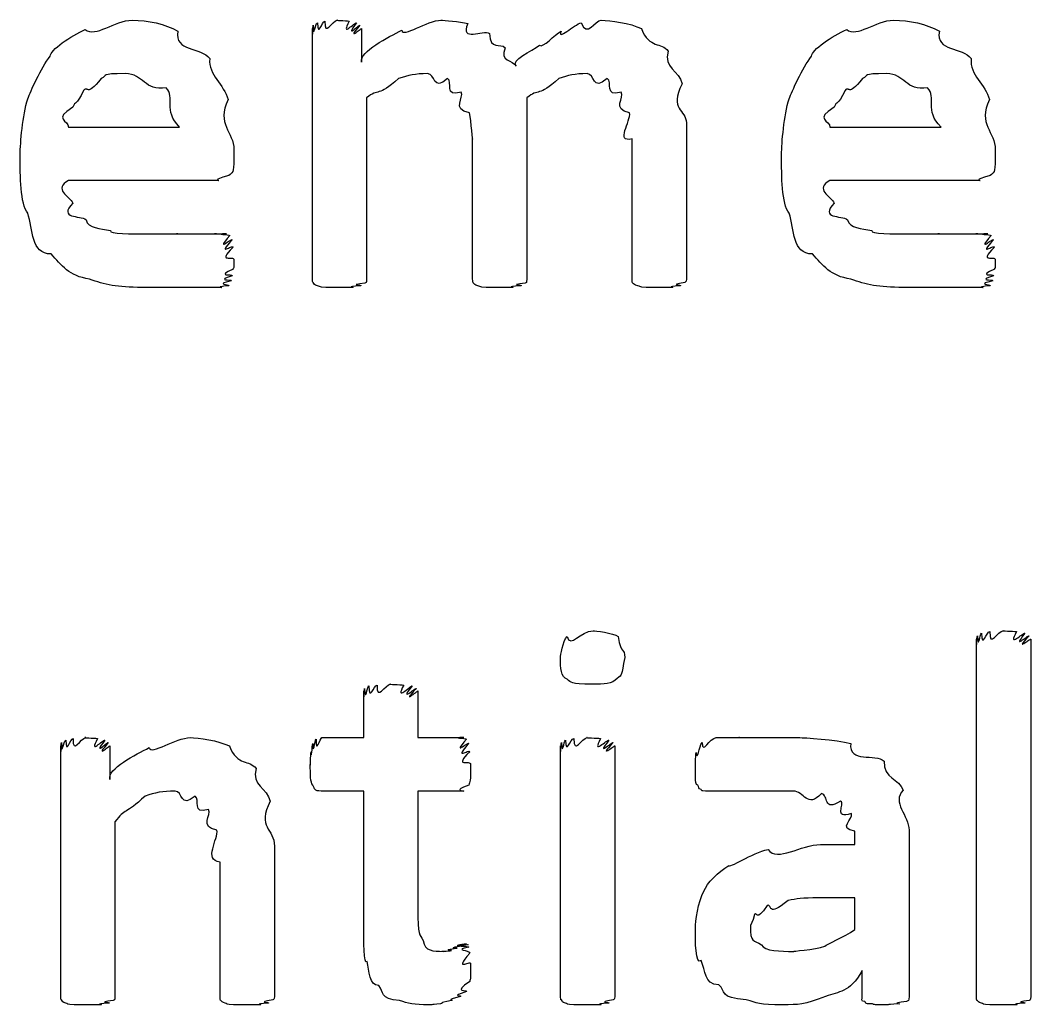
# Model space of a CAD drawing. Header units: millimetres. Extents: x 0 to 216, y 0 to 279.
# Drawn here: x 32.75 to 39.43, y 62.39 to 68.89 of the extents above; entities that cross this region are included whole.
import ezdxf

# ---------------------------------------------------------------- set-up
doc = ezdxf.new("R2010")
doc.units = ezdxf.units.MM
doc.layers.get('0').update_dxf_attribs({"linetype": 'CONTINUOUS'})

msp = doc.modelspace()

# ---------------------------------------------------------------- linework, layer by layer
at = {"color": 0}
for p, q in [((34.6838, 67.1766), (34.6838, 68.8301)), ((35.0091, 68.8301), (35.0091, 68.6096)), ((35.0421, 68.3729), (35.0421, 67.1766)), ((36.1005, 68.3729), (36.1005, 67.1766)), ((37.1531, 68.2075), (37.1531, 67.1766)), ((33.0743, 68.18), (33.8074, 68.18)), ((38.1014, 68.18), (38.8345, 68.18)), ((35.742, 67.1766), (35.742, 68.1027)), ((36.7951, 67.1766), (36.7951, 68.1027)), ((34.1657, 68.0311), (34.1657, 67.9704)), ((39.1929, 68.0311), (39.1929, 67.9704)), ((34.061, 67.8272), (33.0743, 67.8272)), ((39.0881, 67.8272), (38.1014, 67.8272)), ((39.0687, 62.4403), (39.0687, 64.7996)), ((39.4272, 64.7996), (39.4272, 62.4403)), ((36.7467, 64.6783), (36.7467, 64.6783)), ((35.0228, 64.1491), (35.0228, 64.4578)), ((35.3811, 64.4578), (35.3811, 64.1491)), ((34.7472, 64.1491), (35.0228, 64.1491)), ((35.3811, 64.1491), (35.6842, 64.1491)), ((33.0219, 62.4403), (33.0219, 64.0941)), ((33.3471, 64.0941), (33.3471, 63.8736)), ((36.3224, 62.4403), (36.3224, 64.0941)), ((36.6808, 64.0941), (36.6808, 62.4403)), ((35.0228, 63.7963), (34.7417, 63.7963)), ((35.0228, 62.9035), (35.0228, 63.7963)), ((35.6842, 63.7963), (35.3811, 63.7963)), ((35.3811, 63.7963), (35.3811, 63.0245)), ((33.3802, 63.5924), (33.3802, 62.4403)), ((38.2655, 63.4436), (38.2655, 63.5317)), ((38.6235, 63.537), (38.6235, 62.4403)), ((34.4331, 63.4326), (34.4331, 62.4403)), ((38.0393, 63.4436), (38.2655, 63.4436)), ((34.0747, 62.4403), (34.0747, 63.3278)), ((38.2655, 63.0908), (38.0284, 63.0908)), ((38.2655, 62.8812), (38.2655, 63.0908)), ((35.7283, 62.6551), (35.7283, 62.6551)), ((38.3148, 62.4403), (38.3148, 62.611))]:
    msp.add_line(p, q, dxfattribs=at)
for points in [[(33.1845, 68.8248), (33.2507, 68.767), (33.3788, 68.8855), (33.4932, 68.8855)], [(33.4932, 68.8855), (33.5993, 68.8855), (33.711, 68.8605), (33.7964, 68.8139)], [(34.6893, 68.8523), (34.6907, 68.7532), (34.7018, 68.8647), (34.7169, 68.8689)], [(34.7169, 68.8689), (34.7197, 68.7641), (34.7472, 68.8799), (34.7665, 68.8799)], [(34.7665, 68.8799), (34.761, 68.767), (34.8161, 68.8855), (34.8492, 68.8855)], [(34.8492, 68.8855), (34.823, 68.8855), (34.9043, 68.8827), (34.9264, 68.8799)], [(34.9264, 68.8799), (34.8671, 68.7641), (34.965, 68.8756), (34.976, 68.8689)], [(34.976, 68.8689), (34.8892, 68.7532), (34.9939, 68.859), (34.998, 68.8523)], [(35.2736, 68.8192), (35.2792, 68.767), (35.4446, 68.8855), (35.5328, 68.8855)], [(35.5328, 68.8855), (35.5505, 68.8855), (35.6567, 68.877), (35.7092, 68.8633)], [(35.7092, 68.8633), (35.6567, 68.738), (35.8112, 68.8262), (35.8525, 68.7973)], [(36.3266, 68.8139), (36.2934, 68.7447), (36.4148, 68.858), (36.4589, 68.8689)], [(36.4589, 68.8689), (36.4987, 68.767), (36.5471, 68.8855), (36.5912, 68.8855)], [(36.5912, 68.8855), (36.649, 68.8855), (36.7852, 68.8661), (36.8558, 68.8301)], [(38.2115, 68.8248), (38.2778, 68.767), (38.4059, 68.8855), (38.5202, 68.8855)], [(38.5202, 68.8855), (38.6263, 68.8855), (38.7382, 68.8605), (38.8235, 68.8139)], [(32.953, 68.6484), (32.9489, 68.6869), (33.0922, 68.7836), (33.1845, 68.8248)], [(33.7964, 68.8139), (33.7688, 68.676), (33.9507, 68.7091), (34.0058, 68.6319)], [(34.6838, 68.8301), (34.6838, 68.738), (34.6852, 68.8439), (34.6893, 68.8523)], [(34.998, 68.8523), (34.9002, 68.738), (35.0091, 68.8372), (35.0091, 68.8301)], [(35.0091, 68.6096), (34.9925, 68.6788), (35.1882, 68.7751), (35.2736, 68.8192)], [(35.8525, 68.7973), (35.8553, 68.6827), (35.9269, 68.7395), (35.9572, 68.7035)], [(36.183, 68.7201), (36.2052, 68.6978), (36.2825, 68.7917), (36.3266, 68.8139)], [(36.8558, 68.8301), (36.9108, 68.694), (36.988, 68.7433), (37.0321, 68.6816)], [(37.9801, 68.6484), (37.9758, 68.6869), (38.1194, 68.7836), (38.2115, 68.8248)], [(38.8235, 68.8139), (38.796, 68.676), (38.9777, 68.7091), (39.0331, 68.6319)], [(35.9572, 68.7035), (35.9145, 68.6096), (36.0094, 68.6262), (36.0288, 68.5821)], [(36.0288, 68.5821), (35.9876, 68.6209), (36.135, 68.6827), (36.183, 68.7201)], [(37.0321, 68.6816), (36.999, 68.5726), (37.1066, 68.5504), (37.1256, 68.4664)], [(32.8042, 68.3673), (32.8235, 68.4142), (32.8896, 68.5712), (32.953, 68.6484)], [(34.0058, 68.6319), (33.9962, 68.5214), (34.1009, 68.4636), (34.1271, 68.3616)], [(37.8312, 68.3673), (37.8506, 68.4142), (37.9166, 68.5712), (37.9801, 68.6484)], [(39.0331, 68.6319), (39.0232, 68.5214), (39.128, 68.4636), (39.1541, 68.3616)], [(33.4491, 68.5327), (33.2755, 68.5327), (33.3361, 68.5214), (33.2893, 68.4996)], [(33.7192, 68.4389), (33.5732, 68.4142), (33.5704, 68.5327), (33.4491, 68.5327)], [(35.4446, 68.5327), (35.3631, 68.5327), (35.3176, 68.5214), (35.2516, 68.4996)], [(35.5769, 68.4996), (35.4775, 68.4142), (35.4954, 68.5327), (35.4446, 68.5327)], [(36.4973, 68.5327), (36.4173, 68.5327), (36.3721, 68.5214), (36.31, 68.4996)], [(36.6296, 68.4996), (36.5319, 68.4142), (36.5485, 68.5327), (36.4973, 68.5327)], [(38.4761, 68.5327), (38.3025, 68.5327), (38.3632, 68.5214), (38.3163, 68.4996)], [(38.7463, 68.4389), (38.6002, 68.4142), (38.5974, 68.5327), (38.4761, 68.5327)], [(33.2893, 68.4996), (33.1845, 68.374), (33.2066, 68.4555), (33.1735, 68.4223)], [(35.2516, 68.4996), (35.1166, 68.374), (35.1193, 68.4389), (35.0421, 68.3729)], [(35.6651, 68.4114), (35.5505, 68.374), (35.6126, 68.4802), (35.5769, 68.4996)], [(36.31, 68.4996), (36.1749, 68.374), (36.1777, 68.4389), (36.1005, 68.3729)], [(36.7235, 68.4114), (36.6088, 68.374), (36.6695, 68.4802), (36.6296, 68.4996)], [(37.1256, 68.4664), (37.0346, 68.29), (37.1531, 68.2985), (37.1531, 68.2075)], [(38.3163, 68.4996), (38.2115, 68.374), (38.2337, 68.4555), (38.2005, 68.4223)], [(33.1735, 68.4223), (33.1211, 68.3122), (33.1198, 68.3563), (33.1018, 68.3122)], [(33.8074, 68.18), (33.6944, 68.29), (33.7812, 68.3754), (33.7192, 68.4389)], [(35.7202, 68.2734), (35.5988, 68.2971), (35.6898, 68.374), (35.6651, 68.4114)], [(36.7785, 68.2734), (36.6571, 68.2971), (36.7482, 68.374), (36.7235, 68.4114)], [(38.2005, 68.4223), (38.1483, 68.3122), (38.1469, 68.3563), (38.1289, 68.3122)], [(38.8345, 68.18), (38.7216, 68.29), (38.8084, 68.3754), (38.7463, 68.4389)], [(32.7546, 67.9979), (32.7546, 68.0766), (32.7711, 68.2569), (32.8042, 68.3673)], [(34.1271, 68.3616), (34.0472, 68.1976), (34.1657, 68.1482), (34.1657, 68.0311)], [(37.7818, 67.9979), (37.7818, 68.0766), (37.7984, 68.2569), (37.8312, 68.3673)], [(39.1541, 68.3616), (39.0744, 68.1976), (39.1929, 68.1482), (39.1929, 68.0311)], [(33.1018, 68.3122), (32.9668, 68.2265), (33.0743, 68.2265), (33.0743, 68.18)], [(35.742, 68.1027), (35.742, 68.0724), (35.7339, 68.2212), (35.7202, 68.2734)], [(36.7951, 68.1027), (36.6794, 68.0724), (36.7894, 68.2212), (36.7785, 68.2734)], [(38.1289, 68.3122), (37.9938, 68.2265), (38.1014, 68.2265), (38.1014, 68.18)], [(32.8042, 67.612), (32.7546, 67.6755), (32.7546, 67.8505), (32.7546, 67.9979)], [(37.8312, 67.612), (37.7818, 67.6755), (37.7818, 67.8505), (37.7818, 67.9979)], [(34.1657, 67.9704), (34.1657, 67.8713), (34.1547, 67.8822), (34.1326, 67.86)], [(39.1929, 67.9704), (39.1929, 67.8713), (39.1816, 67.8822), (39.1597, 67.86)], [(33.0743, 67.8272), (32.9668, 67.7718), (33.0825, 67.7224), (33.1018, 67.6783)], [(34.1326, 67.86), (34.0031, 67.8272), (34.0858, 67.8272), (34.061, 67.8272)], [(38.1014, 67.8272), (37.9938, 67.7718), (38.1095, 67.7224), (38.1289, 67.6783)], [(39.1597, 67.86), (39.0303, 67.8272), (39.1128, 67.8272), (39.0881, 67.8272)], [(33.1018, 67.6783), (33.004, 67.5693), (33.1487, 67.601), (33.19, 67.5679)], [(38.1289, 67.6783), (38.0312, 67.5693), (38.1758, 67.601), (38.2171, 67.5679)], [(32.9585, 67.3421), (32.8235, 67.3421), (32.84, 67.5047), (32.8042, 67.612)], [(37.9857, 67.3421), (37.8506, 67.3421), (37.8672, 67.5047), (37.8312, 67.612)], [(33.19, 67.5679), (33.2025, 67.5072), (33.2838, 67.5143), (33.3499, 67.4963)], [(38.2171, 67.5679), (38.2295, 67.5072), (38.311, 67.5143), (38.3769, 67.4963)], [(33.3499, 67.4963), (33.3347, 67.4744), (33.496, 67.4744), (33.5925, 67.4744)], [(33.5925, 67.4744), (33.6255, 67.4744), (33.7371, 67.4744), (33.7964, 67.4744)], [(33.7964, 67.4744), (33.7426, 67.4744), (33.9039, 67.4744), (33.9452, 67.4744)], [(33.9452, 67.4744), (33.9452, 67.4744), (34.0238, 67.4744), (34.0499, 67.4744)], [(34.0499, 67.4744), (34.0003, 67.4744), (34.1009, 67.4744), (34.1161, 67.4744)], [(34.1161, 67.4744), (34.0251, 67.4744), (34.134, 67.4702), (34.1381, 67.4631)], [(34.1381, 67.4631), (34.0362, 67.3446), (34.1505, 67.4494), (34.1547, 67.4356)], [(38.3769, 67.4963), (38.3618, 67.4744), (38.523, 67.4744), (38.6196, 67.4744)], [(38.6196, 67.4744), (38.6525, 67.4744), (38.7643, 67.4744), (38.8235, 67.4744)], [(38.8235, 67.4744), (38.7696, 67.4744), (38.9308, 67.4744), (38.9724, 67.4744)], [(38.9724, 67.4744), (38.9724, 67.4744), (39.0507, 67.4744), (39.0772, 67.4744)], [(39.0772, 67.4744), (39.0275, 67.4744), (39.128, 67.4744), (39.1432, 67.4744)], [(39.1432, 67.4744), (39.0521, 67.4744), (39.1612, 67.4702), (39.1654, 67.4631)], [(39.1654, 67.4631), (39.0631, 67.3446), (39.1777, 67.4494), (39.1816, 67.4356)], [(34.1547, 67.4356), (34.0444, 67.3199), (34.1602, 67.4081), (34.1602, 67.3862)], [(39.1816, 67.4356), (39.0715, 67.3199), (39.1873, 67.4081), (39.1873, 67.3862)], [(33.2121, 67.1766), (33.077, 67.1946), (33.0274, 67.2677), (32.9585, 67.3421)], [(34.1602, 67.3862), (34.0472, 67.2758), (34.1657, 67.3365), (34.1657, 67.3033)], [(38.2393, 67.1766), (38.1042, 67.1946), (38.0545, 67.2677), (37.9857, 67.3421)], [(39.1873, 67.3862), (39.0744, 67.2758), (39.1929, 67.3365), (39.1929, 67.3033)], [(34.1657, 67.3033), (34.1657, 67.2207), (34.1629, 67.2606), (34.1602, 67.2426)], [(39.1929, 67.3033), (39.1929, 67.2207), (39.1901, 67.2606), (39.1873, 67.2426)], [(34.1547, 67.1985), (34.0403, 67.1615), (34.1519, 67.1766), (34.1492, 67.1657)], [(34.1602, 67.2426), (34.0444, 67.1876), (34.1574, 67.2123), (34.1547, 67.1985)], [(39.1816, 67.1985), (39.0673, 67.1615), (39.1791, 67.1766), (39.1763, 67.1657)], [(39.1873, 67.2426), (39.0715, 67.1876), (39.1844, 67.2123), (39.1816, 67.1985)], [(33.5594, 67.1216), (33.394, 67.1216), (33.3113, 67.1393), (33.2121, 67.1766)], [(34.1326, 67.1326), (34.0224, 67.1216), (34.1106, 67.1216), (34.0775, 67.1216)], [(34.1492, 67.1657), (34.0334, 67.1393), (34.1395, 67.1435), (34.1326, 67.1326)], [(34.6893, 67.1544), (34.6838, 67.1505), (34.6838, 67.1682), (34.6838, 67.1766)], [(34.7169, 67.1326), (34.6949, 67.1354), (34.6963, 67.1463), (34.6893, 67.1544)], [(34.772, 67.1216), (34.7197, 67.1241), (34.7307, 67.1283), (34.7169, 67.1326)], [(35.0036, 67.1326), (34.885, 67.1241), (34.9732, 67.1241), (34.9484, 67.1216)], [(35.0311, 67.1491), (34.9112, 67.1354), (35.0173, 67.1393), (35.0036, 67.1326)], [(35.0421, 67.1766), (35.0394, 67.1463), (35.038, 67.1558), (35.0311, 67.1491)], [(35.7477, 67.1491), (35.742, 67.1463), (35.742, 67.1657), (35.742, 67.1766)], [(35.7752, 67.1326), (35.7533, 67.1354), (35.7547, 67.1449), (35.7477, 67.1491)], [(35.8302, 67.1216), (35.778, 67.1241), (35.789, 67.1283), (35.7752, 67.1326)], [(36.062, 67.1326), (35.9406, 67.1241), (36.0288, 67.1241), (36.0066, 67.1216)], [(36.0895, 67.1491), (35.9696, 67.1354), (36.0758, 67.1393), (36.062, 67.1326)], [(36.1005, 67.1766), (36.0976, 67.1463), (36.0962, 67.1558), (36.0895, 67.1491)], [(36.8004, 67.1491), (36.7965, 67.1463), (36.7951, 67.1657), (36.7951, 67.1766)], [(36.8335, 67.1326), (36.8074, 67.1354), (36.8074, 67.1449), (36.8004, 67.1491)], [(36.8886, 67.1216), (36.8363, 67.1241), (36.8473, 67.1283), (36.8335, 67.1326)], [(37.1147, 67.1326), (36.999, 67.1241), (37.0844, 67.1241), (37.0597, 67.1216)], [(37.1422, 67.1544), (37.0237, 67.1354), (37.1285, 67.1393), (37.1147, 67.1326)], [(37.1531, 67.1766), (37.1531, 67.1505), (37.1493, 67.1615), (37.1422, 67.1544)], [(38.5865, 67.1216), (38.421, 67.1216), (38.3385, 67.1393), (38.2393, 67.1766)], [(39.1597, 67.1326), (39.0493, 67.1216), (39.1375, 67.1216), (39.1047, 67.1216)], [(39.1763, 67.1657), (39.0606, 67.1393), (39.1664, 67.1435), (39.1597, 67.1326)], [(33.7743, 67.1216), (33.6035, 67.1216), (33.6366, 67.1216), (33.5594, 67.1216)], [(33.9507, 67.1216), (33.8529, 67.1216), (33.8405, 67.1216), (33.7743, 67.1216)], [(34.0775, 67.1216), (33.9562, 67.1216), (34.0017, 67.1216), (33.9507, 67.1216)], [(34.8602, 67.1216), (34.7679, 67.1216), (34.7968, 67.1216), (34.772, 67.1216)], [(34.9484, 67.1216), (34.8382, 67.1216), (34.8961, 67.1216), (34.8602, 67.1216)], [(35.9184, 67.1216), (35.8263, 67.1216), (35.8553, 67.1216), (35.8302, 67.1216)], [(36.0066, 67.1216), (35.8965, 67.1216), (35.9544, 67.1216), (35.9184, 67.1216)], [(36.9768, 67.1216), (36.8804, 67.1216), (36.9108, 67.1216), (36.8886, 67.1216)], [(37.0597, 67.1216), (36.9506, 67.1216), (37.0099, 67.1216), (36.9768, 67.1216)], [(38.8013, 67.1216), (38.6306, 67.1216), (38.6637, 67.1216), (38.5865, 67.1216)], [(38.9777, 67.1216), (38.88, 67.1216), (38.8676, 67.1216), (38.8013, 67.1216)], [(39.1047, 67.1216), (38.9834, 67.1216), (39.0289, 67.1216), (38.9777, 67.1216)], [(36.3224, 64.6783), (36.3224, 64.685), (36.3361, 64.7898), (36.3664, 64.8159)], [(36.3664, 64.8159), (36.3844, 64.7361), (36.4561, 64.8547), (36.5372, 64.8547)], [(36.5372, 64.8547), (36.5457, 64.8547), (36.6723, 64.8409), (36.7026, 64.8159)], [(36.7026, 64.8159), (36.7221, 64.6892), (36.7467, 64.7471), (36.7467, 64.6783)], [(39.0687, 64.7996), (39.0687, 64.7072), (39.0701, 64.8134), (39.0744, 64.8215)], [(39.0744, 64.8215), (39.0797, 64.7224), (39.091, 64.8339), (39.1019, 64.8381)], [(39.1019, 64.8381), (39.1047, 64.7333), (39.135, 64.849), (39.1569, 64.849)], [(39.1569, 64.849), (39.1527, 64.7361), (39.212, 64.8547), (39.2451, 64.8547)], [(39.2451, 64.8547), (39.2232, 64.8547), (39.3114, 64.8518), (39.3333, 64.849)], [(39.3333, 64.849), (39.2698, 64.7333), (39.3774, 64.8451), (39.3883, 64.8381)], [(39.3883, 64.8381), (39.2963, 64.7224), (39.412, 64.8286), (39.4159, 64.8215)], [(39.4159, 64.8215), (39.3072, 64.7072), (39.4272, 64.8063), (39.4272, 64.7996)], [(36.3664, 64.5351), (36.3224, 64.5488), (36.3224, 64.6081), (36.3224, 64.6783)], [(36.7467, 64.6783), (36.7221, 64.5527), (36.7302, 64.5654), (36.697, 64.5403)], [(36.5319, 64.5019), (36.3802, 64.5019), (36.3954, 64.5128), (36.3664, 64.5351)], [(36.697, 64.5403), (36.66, 64.5019), (36.6116, 64.5019), (36.5319, 64.5019)], [(35.0228, 64.4578), (35.0228, 64.3587), (35.0242, 64.4659), (35.0284, 64.4744)], [(35.0284, 64.4744), (35.0339, 64.3724), (35.0449, 64.4867), (35.0559, 64.491)], [(35.0559, 64.491), (35.0587, 64.3805), (35.089, 64.4962), (35.111, 64.4962)], [(35.111, 64.4962), (35.1069, 64.3834), (35.1662, 64.5019), (35.1992, 64.5019)], [(35.1992, 64.5019), (35.1772, 64.5019), (35.2654, 64.4991), (35.2873, 64.4962)], [(35.2873, 64.4962), (35.2241, 64.3805), (35.3314, 64.4934), (35.3427, 64.491)], [(35.3427, 64.491), (35.2502, 64.3724), (35.366, 64.4811), (35.3702, 64.4744)], [(35.3702, 64.4744), (35.2612, 64.3587), (35.3811, 64.4606), (35.3811, 64.4578)], [(33.0274, 64.116), (33.0288, 64.0168), (33.0399, 64.1283), (33.055, 64.1325)], [(33.055, 64.1325), (33.0577, 64.0278), (33.0853, 64.1435), (33.1046, 64.1435)], [(33.1046, 64.1435), (33.0991, 64.0306), (33.1542, 64.1491), (33.1873, 64.1491)], [(33.1873, 64.1491), (33.1611, 64.1491), (33.2424, 64.1463), (33.2645, 64.1435)], [(33.2645, 64.1435), (33.2052, 64.0278), (33.303, 64.1396), (33.3141, 64.1325)], [(33.3141, 64.1325), (33.2273, 64.0168), (33.332, 64.123), (33.3361, 64.116)], [(33.6062, 64.0828), (33.6173, 64.0306), (33.784, 64.1491), (33.8763, 64.1491)], [(33.8763, 64.1491), (33.9287, 64.1491), (34.0651, 64.1297), (34.1354, 64.0941)], [(34.6866, 64.1103), (34.688, 64.0196), (34.7004, 64.1339), (34.7086, 64.1382)], [(34.7086, 64.1382), (34.7059, 64.0306), (34.7321, 64.1491), (34.7472, 64.1491)], [(35.6842, 64.1491), (35.5879, 64.1491), (35.6969, 64.1449), (35.7008, 64.1382)], [(35.7008, 64.1382), (35.5988, 64.0196), (35.7131, 64.1244), (35.7173, 64.1103)], [(36.328, 64.116), (36.3333, 64.0168), (36.3442, 64.1283), (36.3555, 64.1325)], [(36.3555, 64.1325), (36.3583, 64.0278), (36.3883, 64.1435), (36.4105, 64.1435)], [(36.4105, 64.1435), (36.4063, 64.0306), (36.4656, 64.1491), (36.4987, 64.1491)], [(36.4987, 64.1491), (36.4765, 64.1491), (36.5647, 64.1463), (36.5869, 64.1435)], [(36.5869, 64.1435), (36.5234, 64.0278), (36.631, 64.1396), (36.642, 64.1325)], [(36.642, 64.1325), (36.5495, 64.0168), (36.6656, 64.123), (36.6695, 64.116)], [(37.2565, 64.116), (37.2593, 64.0306), (37.3063, 64.1491), (37.3503, 64.1491)], [(37.3503, 64.1491), (37.3475, 64.1491), (37.4456, 64.1491), (37.5049, 64.1491)], [(37.5049, 64.1491), (37.4661, 64.1491), (37.6259, 64.1491), (37.6922, 64.1491)], [(37.6922, 64.1491), (37.7197, 64.1491), (37.8312, 64.1491), (37.9017, 64.1491)], [(37.9017, 64.1491), (37.9208, 64.1491), (38.1455, 64.1354), (38.2379, 64.1103)], [(33.0219, 64.0941), (33.0219, 64.0016), (33.0233, 64.1078), (33.0274, 64.116)], [(33.3361, 64.116), (33.2383, 64.0016), (33.3471, 64.1008), (33.3471, 64.0941)], [(33.3471, 63.8736), (33.3265, 63.9424), (33.5208, 64.0387), (33.6062, 64.0828)], [(34.1354, 64.0941), (34.1905, 63.9576), (34.2677, 64.0073), (34.3118, 63.9452)], [(34.6756, 64.0553), (34.677, 63.9907), (34.6825, 64.0955), (34.6866, 64.1103)], [(35.7173, 64.1103), (35.6073, 63.9907), (35.723, 64.0775), (35.723, 64.0553)], [(36.3224, 64.0941), (36.3224, 64.0016), (36.3238, 64.1078), (36.328, 64.116)], [(36.6695, 64.116), (36.5608, 64.0016), (36.6808, 64.1008), (36.6808, 64.0941)], [(37.2181, 64.05), (37.2237, 63.9865), (37.2375, 64.0941), (37.2565, 64.116)], [(38.2379, 64.1103), (38.2228, 63.9794), (38.403, 64.0457), (38.4584, 63.9946)], [(34.67, 63.9727), (34.67, 63.9466), (34.6715, 64.0334), (34.6756, 64.0553)], [(35.723, 64.0553), (35.6097, 63.9466), (35.7283, 64.0059), (35.7283, 63.9727)], [(37.2124, 63.9505), (37.2124, 63.9424), (37.2138, 64.0278), (37.2181, 64.05)], [(38.4584, 63.9946), (38.4542, 63.8761), (38.559, 63.8789), (38.5851, 63.8016)], [(34.3118, 63.9452), (34.2787, 63.8362), (34.3862, 63.8143), (34.4055, 63.73)], [(34.6866, 63.8348), (34.67, 63.8514), (34.67, 63.9092), (34.67, 63.9727)], [(35.7283, 63.9727), (35.7283, 63.8514), (35.7244, 63.8637), (35.7173, 63.8348)], [(37.2124, 63.8845), (37.2124, 63.8761), (37.2124, 63.9286), (37.2124, 63.9505)], [(37.229, 63.8348), (37.2152, 63.8362), (37.2152, 63.8651), (37.2124, 63.8845)], [(33.7771, 63.7963), (33.6944, 63.7963), (33.6448, 63.7854), (33.5787, 63.7632)], [(33.9094, 63.7632), (33.8116, 63.6778), (33.8281, 63.7963), (33.7771, 63.7963)], [(34.7417, 63.7963), (34.6949, 63.7963), (34.7004, 63.8087), (34.6866, 63.8348)], [(35.7173, 63.8348), (35.596, 63.7963), (35.6979, 63.7963), (35.6842, 63.7963)], [(37.2512, 63.8073), (37.2304, 63.8101), (37.236, 63.8238), (37.229, 63.8348)], [(37.2787, 63.7963), (37.2456, 63.7963), (37.2579, 63.7992), (37.2512, 63.8073)], [(37.3503, 63.7963), (37.2703, 63.7963), (37.2925, 63.7963), (37.2787, 63.7963)], [(37.4717, 63.7963), (37.3366, 63.7963), (37.3835, 63.7963), (37.3503, 63.7963)], [(37.6372, 63.7963), (37.55, 63.7963), (37.5186, 63.7963), (37.4717, 63.7963)], [(37.8576, 63.7963), (37.6784, 63.7963), (37.7031, 63.7963), (37.6372, 63.7963)], [(38.045, 63.7798), (37.9511, 63.6778), (37.9307, 63.7963), (37.8576, 63.7963)], [(38.5851, 63.8016), (38.505, 63.7219), (38.6235, 63.6365), (38.6235, 63.537)], [(33.5787, 63.7632), (33.4477, 63.6379), (33.4491, 63.6873), (33.3802, 63.5924)], [(33.9976, 63.675), (33.8846, 63.6379), (33.9452, 63.7438), (33.9094, 63.7632)], [(34.4055, 63.73), (34.3145, 63.5536), (34.4331, 63.5497), (34.4331, 63.4326)], [(38.1716, 63.73), (38.0531, 63.6556), (38.0958, 63.7688), (38.045, 63.7798)], [(38.2432, 63.6475), (38.1194, 63.6115), (38.2048, 63.7081), (38.1716, 63.73)], [(34.0527, 63.537), (33.9328, 63.5607), (34.0224, 63.6379), (33.9976, 63.675)], [(38.2655, 63.5317), (38.1497, 63.5455), (38.257, 63.6143), (38.2432, 63.6475)], [(34.0747, 63.3278), (33.959, 63.336), (34.0665, 63.4848), (34.0527, 63.537)], [(37.4329, 63.3056), (37.429, 63.2809), (37.5888, 63.3885), (37.6922, 63.4104)], [(37.6922, 63.4104), (37.7529, 63.325), (37.9099, 63.4436), (38.0393, 63.4436)], [(37.2678, 63.1349), (37.2897, 63.1899), (37.3627, 63.2615), (37.4329, 63.3056)], [(37.2124, 62.8922), (37.2124, 62.9324), (37.2304, 63.0647), (37.2678, 63.1349)], [(37.8245, 63.0742), (37.6823, 62.9543), (37.7225, 63.0548), (37.6865, 63.041)], [(38.0284, 63.0908), (37.9141, 63.0908), (37.8823, 63.0851), (37.8245, 63.0742)], [(35.3811, 63.0245), (35.3783, 62.8329), (35.3921, 62.8565), (35.4143, 62.8096)], [(37.6865, 63.041), (37.6093, 62.9253), (37.622, 63.0054), (37.604, 62.9804)], [(37.604, 62.9804), (37.5722, 62.877), (37.5765, 62.9324), (37.5765, 62.9035)], [(35.0449, 62.6717), (35.0228, 62.6413), (35.0228, 62.8153), (35.0228, 62.9035)], [(37.2512, 62.6773), (37.2124, 62.6413), (37.2124, 62.811), (37.2124, 62.8922)], [(37.5765, 62.9035), (37.5722, 62.7959), (37.5998, 62.811), (37.6481, 62.7821)], [(38.0668, 62.7712), (38.0792, 62.7849), (38.1952, 62.8329), (38.2655, 62.8812)], [(35.4143, 62.8096), (35.4266, 62.738), (35.4831, 62.738), (35.5466, 62.738)], [(35.5466, 62.738), (35.5106, 62.738), (35.5865, 62.7394), (35.6016, 62.7433)], [(35.6016, 62.7433), (35.541, 62.7489), (35.6291, 62.756), (35.6401, 62.7599)], [(35.6401, 62.7599), (35.5656, 62.7599), (35.6651, 62.7726), (35.6732, 62.7765)], [(35.6732, 62.7765), (35.585, 62.7712), (35.6926, 62.7874), (35.7008, 62.7874)], [(35.7008, 62.7874), (35.596, 62.7712), (35.7078, 62.7849), (35.7117, 62.7821)], [(35.7117, 62.7821), (35.603, 62.7669), (35.7173, 62.7765), (35.7173, 62.7655)], [(35.7173, 62.7655), (35.6073, 62.7489), (35.723, 62.7447), (35.723, 62.7271)], [(35.723, 62.7271), (35.6097, 62.5948), (35.7283, 62.6844), (35.7283, 62.6551)], [(37.6481, 62.7821), (37.6714, 62.738), (37.7705, 62.738), (37.8629, 62.738)], [(37.8629, 62.738), (37.8368, 62.738), (38.0037, 62.7489), (38.0668, 62.7712)], [(35.1221, 62.5119), (35.0559, 62.5133), (35.0628, 62.6085), (35.0449, 62.6717)], [(37.3669, 62.5175), (37.2678, 62.5175), (37.2801, 62.6138), (37.2512, 62.6773)], [(35.7283, 62.6551), (35.7283, 62.5175), (35.7258, 62.5683), (35.723, 62.5394)], [(38.3148, 62.611), (38.2266, 62.4582), (38.1607, 62.4762), (38.0725, 62.4403)], [(35.723, 62.5394), (35.603, 62.4582), (35.7117, 62.4872), (35.7008, 62.4734)], [(35.2599, 62.4127), (35.1248, 62.4251), (35.1579, 62.4678), (35.1221, 62.5119)], [(35.7008, 62.4734), (35.585, 62.4321), (35.6803, 62.4512), (35.6623, 62.4403)], [(37.549, 62.4184), (37.3669, 62.4293), (37.4177, 62.4734), (37.3669, 62.5175)], [(33.0274, 62.4184), (33.0219, 62.4141), (33.0219, 62.4321), (33.0219, 62.4403)], [(33.055, 62.3962), (33.0329, 62.399), (33.0343, 62.4099), (33.0274, 62.4184)], [(33.1101, 62.3852), (33.0577, 62.388), (33.0688, 62.3919), (33.055, 62.3962)], [(33.3416, 62.3962), (33.2231, 62.388), (33.3113, 62.388), (33.2865, 62.3852)], [(33.3692, 62.4127), (33.2493, 62.399), (33.3554, 62.4032), (33.3416, 62.3962)], [(33.3802, 62.4403), (33.3775, 62.4099), (33.3761, 62.4198), (33.3692, 62.4127)], [(34.0803, 62.4127), (34.0761, 62.4099), (34.0747, 62.4293), (34.0747, 62.4403)], [(34.1078, 62.3962), (34.0872, 62.399), (34.0872, 62.4085), (34.0803, 62.4127)], [(34.1629, 62.3852), (34.1133, 62.388), (34.1216, 62.3919), (34.1078, 62.3962)], [(34.3945, 62.3962), (34.2787, 62.388), (34.3642, 62.388), (34.3393, 62.3852)], [(34.422, 62.4184), (34.3035, 62.399), (34.4083, 62.4032), (34.3945, 62.3962)], [(34.4331, 62.4403), (34.4331, 62.4141), (34.4289, 62.4251), (34.422, 62.4184)], [(35.4528, 62.3852), (35.3536, 62.3852), (35.3148, 62.3933), (35.2599, 62.4127)], [(35.53, 62.3905), (35.4528, 62.3852), (35.4775, 62.3852), (35.4528, 62.3852)], [(35.6016, 62.4127), (35.5039, 62.3962), (35.5547, 62.3976), (35.53, 62.3905)], [(35.6623, 62.4403), (35.548, 62.4099), (35.6235, 62.4198), (35.6016, 62.4127)], [(36.328, 62.4184), (36.3224, 62.4141), (36.3224, 62.4321), (36.3224, 62.4403)], [(36.3555, 62.3962), (36.3333, 62.399), (36.3347, 62.4099), (36.328, 62.4184)], [(36.4105, 62.3852), (36.3583, 62.388), (36.3693, 62.3919), (36.3555, 62.3962)], [(36.642, 62.3962), (36.5234, 62.388), (36.6116, 62.388), (36.5869, 62.3852)], [(36.6695, 62.4184), (36.5495, 62.399), (36.6557, 62.4032), (36.642, 62.3962)], [(36.6808, 62.4403), (36.678, 62.4141), (36.6765, 62.4251), (36.6695, 62.4184)], [(37.7913, 62.3852), (37.6273, 62.3852), (37.622, 62.3962), (37.549, 62.4184)], [(38.0725, 62.4403), (37.9317, 62.3852), (37.8904, 62.3852), (37.7913, 62.3852)], [(38.3314, 62.4071), (38.2997, 62.4071), (38.3148, 62.4251), (38.3148, 62.4403)], [(38.3812, 62.3905), (38.3219, 62.3919), (38.3427, 62.399), (38.3314, 62.4071)], [(38.4694, 62.3852), (38.366, 62.3852), (38.403, 62.3866), (38.3812, 62.3905)], [(38.5576, 62.3905), (38.4433, 62.3852), (38.5092, 62.3852), (38.4694, 62.3852)], [(38.6073, 62.4071), (38.4831, 62.3919), (38.5794, 62.3933), (38.5576, 62.3905)], [(38.6235, 62.4403), (38.6235, 62.4071), (38.6182, 62.4141), (38.6073, 62.4071)], [(39.0744, 62.4127), (39.0687, 62.4099), (39.0687, 62.4293), (39.0687, 62.4403)], [(39.1019, 62.3962), (39.0797, 62.399), (39.0811, 62.4085), (39.0744, 62.4127)], [(39.1569, 62.3852), (39.1047, 62.388), (39.1156, 62.3919), (39.1019, 62.3962)], [(39.3883, 62.3962), (39.2698, 62.388), (39.358, 62.388), (39.3333, 62.3852)], [(39.4159, 62.4127), (39.2963, 62.399), (39.4021, 62.4032), (39.3883, 62.3962)], [(39.4272, 62.4403), (39.4243, 62.4099), (39.4229, 62.4198), (39.4159, 62.4127)], [(33.1983, 62.3852), (33.106, 62.3852), (33.1349, 62.3852), (33.1101, 62.3852)], [(33.2865, 62.3852), (33.1763, 62.3852), (33.2341, 62.3852), (33.1983, 62.3852)], [(34.2567, 62.3852), (34.1602, 62.3852), (34.1878, 62.3852), (34.1629, 62.3852)], [(34.3393, 62.3852), (34.2305, 62.3852), (34.2897, 62.3852), (34.2567, 62.3852)], [(36.4987, 62.3852), (36.4063, 62.3852), (36.4352, 62.3852), (36.4105, 62.3852)], [(36.5869, 62.3852), (36.4765, 62.3852), (36.5347, 62.3852), (36.4987, 62.3852)], [(39.2451, 62.3852), (39.1527, 62.3852), (39.1816, 62.3852), (39.1569, 62.3852)], [(39.3333, 62.3852), (39.2232, 62.3852), (39.2811, 62.3852), (39.2451, 62.3852)]]:
    msp.add_open_spline(points, degree=3, dxfattribs=at)

doc.saveas('drawing.dxf')
